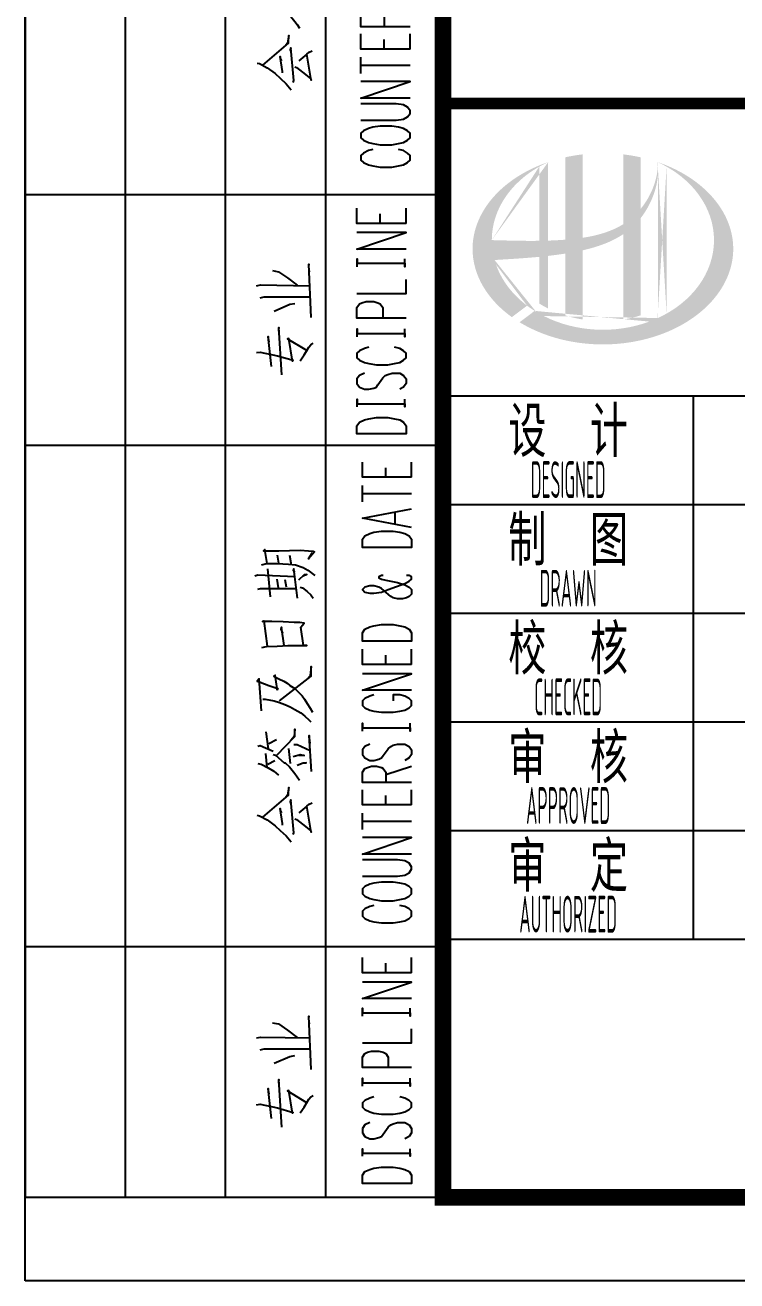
# Model space of a CAD drawing. Extents: x 4832557 to 10196674, y -611561 to -321783.
# Drawn here: x 4832557 to 4836817, y -351483 to -343970 of the extents above; entities that cross this region are included whole.
import ezdxf
from ezdxf.enums import TextEntityAlignment as Align

# ---------------------------------------------------------------- set-up
doc = ezdxf.new("R2010")
doc.units = 0
doc.header["$LTSCALE"] = 1000
doc.header["$MEASUREMENT"] = 0
doc.layers.get('0').update_dxf_attribs({"linetype": 'CONTINUOUS'})
doc.layers.add('图框', color=255, linetype='CONTINUOUS')
doc.styles.add('sceie', font='sceie.shx', dxfattribs={"width": 0.7, "bigfont": 'sceic.shx'})

# ---------------------------------------------------------------- blocks, each defined once
blk = doc.blocks.new('A$C04D97144')
for p, q in [((6, 0), (6, 180)), ((12, 0), (12, 180)), ((18, 0), (18, 180)), ((0, 60), (25, 60)), ((0, 45), (25, 45)), ((0, 15), (25, 15))]:
    blk.add_line(p, q)
blk.add_lwpolyline([(0, 180), (0, 0), (25, 0), (25, 180)], close=True)
for points in [[(14.847, 71.481), (14.988, 71.465), (15.506, 71.01), (15.569, 70.978), (15.821, 70.743), (16.135, 70.35), (16.276, 70.161), (16.417, 69.957)], [(23.047, 70.036), (20.093, 70.036), (20.093, 70.664), (20.251, 70.884), (20.392, 70.947), (20.643, 71.025), (20.942, 71.025), (21.256, 70.947), (21.35, 70.884), (21.492, 70.664), (21.492, 70.036)], [(14.234, 67.742), (15.758, 69.046), (15.758, 69.077), (15.789, 69.502), (15.711, 69.046), (15.569, 68.873)], [(23.047, 68.7), (20.093, 68.7), (20.093, 69.612)], [(21.492, 68.7), (21.492, 69.266)], [(23.047, 68.7), (23.047, 69.612)], [(16.04, 66.69), (16.072, 66.815), (15.899, 68.763), (15.868, 68.653), (15.899, 68.543)], [(16.135, 67.632), (16.245, 67.601), (16.779, 67.177), (17.093, 66.925), (17.124, 66.831), (16.857, 68.402), (16.386, 67.994)], [(16.857, 68.402), (16.999, 68.512), (17.172, 68.59)], [(13.888, 67.852), (14.03, 67.836), (14.485, 67.569), (14.972, 67.239), (15.271, 66.957), (15.616, 66.611), (15.93, 66.265)], [(15.396, 67.271), (15.396, 67.287), (15.396, 67.349), (15.271, 68.261), (15.271, 68.135), (15.334, 67.994)], [(20.093, 67.239), (20.093, 68.213)], [(20.093, 67.726), (23.047, 67.726)], [(23.047, 65.763), (20.093, 65.763), (23.047, 66.752), (20.093, 66.752)], [(20.093, 64.443), (22.199, 64.443), (22.654, 64.506), (22.89, 64.647), (23.047, 64.852), (23.047, 64.993), (22.89, 65.213), (22.654, 65.354), (22.199, 65.417), (20.093, 65.417)], [(20.093, 63.391), (20.251, 63.249), (20.549, 63.108), (20.8, 63.045), (21.256, 62.966), (21.947, 62.966), (22.34, 63.045), (22.654, 63.108), (22.89, 63.249), (23.047, 63.391), (23.047, 63.673), (22.89, 63.815), (22.654, 63.94), (22.34, 64.019), (21.947, 64.082), (21.256, 64.082), (20.8, 64.019), (20.549, 63.94), (20.251, 63.815), (20.093, 63.673), (20.093, 63.391), (20.093, 63.391)], [(20.8, 62.684), (20.549, 62.621), (20.251, 62.479), (20.093, 62.338), (20.093, 62.055), (20.251, 61.914), (20.549, 61.773), (20.8, 61.71), (21.256, 61.631), (21.947, 61.631), (22.34, 61.71), (22.654, 61.773), (22.89, 61.914), (23.047, 62.055), (23.047, 62.338), (22.89, 62.479), (22.654, 62.621), (22.34, 62.684)], [(22.811, 58.269), (19.858, 58.269), (19.858, 59.181)], [(21.256, 58.269), (21.256, 58.835)], [(22.811, 58.269), (22.811, 59.181)], [(22.811, 56.73), (19.858, 56.73), (22.811, 57.72), (19.858, 57.72)], [(17.124, 52.63), (16.983, 55.834), (16.952, 55.693), (16.999, 55.379)], [(19.874, 55.677), (19.874, 56.149), (19.874, 55.882), (22.717, 55.882), (22.717, 55.677), (22.717, 56.149)], [(14.799, 55.442), (15.161, 55.379), (15.711, 55.017), (16.276, 54.562)], [(19.858, 54.075), (22.811, 54.075), (22.811, 54.908)], [(13.857, 54.53), (14.092, 54.593), (17.03, 54.53)], [(14.061, 53.824), (14.312, 53.871), (17.062, 53.871)], [(14.909, 53.022), (15.852, 53.431), (16.15, 53.478)], [(22.811, 52.598), (19.858, 52.598), (19.858, 53.227), (20.015, 53.447), (20.156, 53.509), (20.408, 53.588), (20.863, 53.588), (21.115, 53.509), (21.256, 53.447), (21.413, 53.227), (21.413, 52.598)], [(15.365, 49.205), (15.192, 52.033), (15.161, 51.891), (15.192, 51.718)], [(19.874, 51.483), (19.874, 51.954), (19.874, 51.687), (22.717, 51.687), (22.717, 51.483), (22.717, 51.954)], [(13.841, 50.54), (14.061, 50.556), (15.114, 50.336), (16.04, 50.085), (15.993, 50.022), (15.789, 51.389), (15.711, 51.357), (16.842, 50.682)], [(14.737, 49.708), (14.548, 51.499), (14.548, 51.389), (14.595, 51.184)], [(16.465, 50.053), (16.7, 50.399), (16.842, 50.619), (16.983, 50.87), (17.093, 51.012), (17.234, 51.106)], [(20.565, 50.854), (20.313, 50.776), (20.015, 50.65), (19.858, 50.509), (19.858, 50.226), (20.015, 50.085), (20.313, 49.943), (20.565, 49.88), (21.02, 49.802), (21.712, 49.802), (22.104, 49.88), (22.418, 49.943), (22.654, 50.085), (22.811, 50.226), (22.811, 50.509), (22.654, 50.65), (22.418, 50.776), (22.104, 50.854)], [(20.313, 49.315), (20.015, 49.174), (19.858, 48.969), (19.858, 48.687), (20.015, 48.467), (20.313, 48.341), (20.565, 48.341), (20.863, 48.404), (21.02, 48.467), (21.115, 48.608), (21.413, 49.032), (21.554, 49.174), (21.712, 49.236), (21.963, 49.315), (22.418, 49.315), (22.654, 49.174), (22.811, 48.969), (22.811, 48.687), (22.654, 48.467), (22.418, 48.341)], [(19.874, 47.288), (19.874, 47.744), (19.874, 47.477), (22.717, 47.477), (22.717, 47.288), (22.717, 47.744)], [(22.811, 45.67), (19.858, 45.67), (19.858, 46.157), (20.015, 46.377), (20.313, 46.519), (20.565, 46.581), (21.02, 46.66), (21.712, 46.66), (22.104, 46.581), (22.418, 46.519), (22.654, 46.377), (22.811, 46.157), (22.811, 45.67), (22.811, 45.67)], [(23.125, 43.078), (20.188, 43.078), (20.188, 43.989)], [(21.586, 43.078), (21.586, 43.644)], [(23.125, 43.078), (23.125, 43.989)], [(20.188, 41.617), (20.188, 42.591)], [(20.188, 42.104), (23.125, 42.104)], [(23.125, 40.078), (20.188, 40.628), (23.125, 41.193)], [(22.136, 40.282), (22.136, 40.973)], [(23.125, 38.884), (20.188, 38.884), (20.188, 39.371), (20.329, 39.575), (20.628, 39.716), (20.879, 39.795), (21.335, 39.858), (22.026, 39.858), (22.434, 39.795), (22.733, 39.716), (22.984, 39.575), (23.125, 39.371), (23.125, 38.884), (23.125, 38.884)], [(14.485, 37.91), (14.344, 38.758), (14.265, 38.68), (15.129, 38.68), (15.192, 38.68), (16.465, 38.711), (16.952, 38.68), (17.234, 38.648), (17.313, 38.617), (16.952, 38.193), (17.203, 38.585)], [(15.192, 37.941), (15.114, 38.428)], [(15.93, 37.878), (15.93, 37.941), (15.852, 38.397)], [(14.14, 37.831), (14.454, 37.91), (15.082, 37.91), (15.758, 37.878), (16.182, 37.831), (16.637, 37.69), (16.92, 37.517), (17.344, 37.203)], [(14.689, 35.93), (14.517, 37.596)], [(16.292, 35.836), (16.072, 37.596), (16.04, 37.517), (16.135, 37.407)], [(13.747, 37.172), (13.92, 37.234), (16.135, 37.14)], [(15.161, 36.465), (15.082, 36.983)], [(15.648, 36.496), (15.569, 36.952)], [(16.386, 36.952), (16.716, 37.266), (16.857, 37.266), (16.606, 37.14)], [(21.429, 37.203), (21.335, 37.203), (21.177, 37.124), (21.177, 37.062), (21.335, 36.983), (21.586, 36.92), (22.277, 36.779), (22.733, 36.637), (22.984, 36.496), (23.125, 36.355), (23.125, 36.088), (22.984, 35.946), (22.827, 35.868), (22.576, 35.805), (22.277, 35.805), (22.026, 35.868), (21.884, 35.946), (21.335, 36.433), (21.177, 36.496), (20.879, 36.575), (20.628, 36.575), (20.329, 36.496), (20.188, 36.355), (20.329, 36.213), (20.628, 36.15), (20.879, 36.15), (21.335, 36.213), (21.727, 36.355), (22.733, 36.716), (22.984, 36.857), (23.125, 36.983), (23.125, 37.124), (22.984, 37.203), (22.827, 37.203)], [(13.92, 36.386), (14.092, 36.433), (16.213, 36.433)], [(16.465, 36.496), (16.606, 36.465), (16.889, 36.245), (17.093, 36.04), (17.234, 35.836)], [(14.171, 32.899), (14.454, 32.946), (15.082, 32.977), (15.726, 33.008), (15.821, 33.008), (16.276, 33.008), (16.857, 33.008), (16.669, 33.008), (16.496, 34.108), (16.7, 34.344), (16.433, 34.391), (16.103, 34.391), (15.443, 34.422), (14.768, 34.454), (14.202, 34.454), (14.281, 34.485), (14.485, 32.977)], [(15.506, 33.008), (15.334, 34.108), (15.302, 33.998), (15.412, 33.747)], [(23.125, 33.276), (20.188, 33.276), (20.188, 33.778), (20.329, 33.982), (20.628, 34.124), (20.879, 34.187), (21.335, 34.265), (22.026, 34.265), (22.434, 34.187), (22.733, 34.124), (22.984, 33.982), (23.125, 33.778), (23.125, 33.276), (23.125, 33.276)], [(23.125, 31.877), (20.188, 31.877), (20.188, 32.789)], [(21.586, 31.877), (21.586, 32.443)], [(23.125, 31.877), (23.125, 32.789)], [(15.224, 29.694), (17.124, 31.17), (17.124, 31.767), (17.062, 31.218), (17.03, 31.17), (16.81, 30.935)], [(14.14, 29.097), (13.998, 31.029), (13.888, 30.888), (14.061, 30.825), (14.595, 30.621), (15.129, 30.432), (15.082, 30.369), (15.082, 30.432), (14.972, 31.249), (14.878, 31.17), (15.192, 31.029), (15.475, 30.888), (15.679, 30.762), (15.852, 30.621), (16.135, 30.432), (16.355, 30.228), (16.575, 30.008), (16.716, 29.804), (16.889, 29.552), (17.062, 29.27), (17.203, 29.034)], [(23.125, 30.338), (20.188, 30.338), (23.125, 31.328), (20.188, 31.328)], [(20.879, 30.055), (20.628, 29.992), (20.329, 29.851), (20.188, 29.709), (20.188, 29.427), (20.329, 29.285), (20.628, 29.144), (20.879, 29.081), (21.335, 29.018), (22.026, 29.018), (22.434, 29.081), (22.733, 29.144), (22.984, 29.285), (23.125, 29.427), (23.125, 29.709), (22.984, 29.851), (22.733, 29.992), (22.434, 30.055), (22.026, 30.055), (22.026, 29.709)], [(14.234, 29.804), (14.375, 29.804), (14.909, 29.694), (15.224, 29.6), (15.538, 29.49), (15.868, 29.348), (16.15, 29.175), (16.496, 28.987), (16.747, 28.783), (16.983, 28.563), (17.093, 28.453)], [(14.564, 26.835), (14.422, 27.856)], [(15.051, 26.426), (16.135, 27.573), (16.135, 28.013), (16.103, 27.573), (15.899, 27.337)], [(20.188, 27.887), (20.188, 28.358), (20.188, 28.091), (23.047, 28.091), (23.047, 27.887), (23.047, 28.358)], [(14.595, 27.149), (15.051, 27.4)], [(16.072, 27.086), (16.276, 27.086), (17.062, 26.74)], [(17.14, 25.468), (16.999, 27.62), (16.999, 27.479), (17.03, 27.165)], [(20.628, 27.117), (20.329, 26.976), (20.188, 26.772), (20.188, 26.489), (20.329, 26.285), (20.628, 26.143), (20.879, 26.143), (21.177, 26.206), (21.335, 26.285), (21.429, 26.426), (21.727, 26.835), (21.884, 26.976), (22.026, 27.055), (22.277, 27.117), (22.733, 27.117), (22.984, 26.976), (23.125, 26.772), (23.125, 26.489), (22.984, 26.285), (22.733, 26.143)], [(13.92, 26.992), (14.061, 27.023), (14.847, 26.693)], [(14.485, 25.719), (14.407, 26.552)], [(14.847, 26.489), (14.988, 26.458), (15.506, 26.002), (15.569, 25.986), (15.821, 25.751), (16.135, 25.358), (16.276, 25.154), (16.417, 24.965)], [(15.758, 26.85), (15.868, 25.955)], [(16.04, 26.379), (16.465, 26.489), (16.7, 26.426), (16.386, 26.426)], [(13.92, 25.955), (14.124, 25.924), (14.548, 25.688), (14.878, 25.499), (15.161, 25.264)], [(14.517, 25.924), (14.941, 26.128)], [(16.276, 25.845), (16.637, 25.986), (16.81, 25.986), (16.575, 25.955)], [(23.125, 24.808), (20.188, 24.808), (20.188, 25.437), (20.329, 25.656), (20.486, 25.719), (20.738, 25.798), (21.036, 25.798), (21.335, 25.719), (21.429, 25.656), (21.586, 25.437), (21.586, 24.808)], [(21.586, 25.295), (23.125, 25.798)], [(14.234, 22.75), (15.758, 24.054), (15.758, 24.085), (15.789, 24.51), (15.711, 24.054), (15.569, 23.881)], [(23.125, 23.489), (20.188, 23.489), (20.188, 24.384)], [(23.125, 23.489), (23.125, 24.384)], [(16.04, 21.698), (16.072, 21.808), (15.899, 23.771), (15.868, 23.661), (15.899, 23.536)], [(16.135, 22.64), (16.245, 22.609), (16.779, 22.185), (17.093, 21.933), (17.124, 21.839), (16.857, 23.394), (16.386, 23.002)], [(16.857, 23.394), (16.999, 23.52), (17.172, 23.599)], [(21.586, 23.489), (21.586, 24.038)], [(13.888, 22.86), (14.03, 22.829), (14.485, 22.577), (14.972, 22.232), (15.271, 21.949), (15.616, 21.619), (15.93, 21.274)], [(15.396, 22.263), (15.396, 22.295), (15.396, 22.357), (15.271, 23.253), (15.271, 23.143), (15.334, 23.002)], [(20.188, 22.012), (20.188, 22.986)], [(20.188, 22.499), (23.125, 22.499)], [(23.125, 20.535), (20.188, 20.535), (23.125, 21.525), (20.188, 21.525)], [(20.188, 19.216), (22.277, 19.216), (22.733, 19.278), (22.984, 19.42), (23.125, 19.624), (23.125, 19.765), (22.984, 19.985), (22.733, 20.127), (22.277, 20.19), (20.188, 20.19)], [(20.188, 18.163), (20.329, 18.022), (20.628, 17.88), (20.879, 17.817), (21.335, 17.739), (22.026, 17.739), (22.434, 17.817), (22.733, 17.88), (22.984, 18.022), (23.125, 18.163), (23.125, 18.446), (22.984, 18.587), (22.733, 18.729), (22.434, 18.791), (22.026, 18.854), (21.335, 18.854), (20.879, 18.791), (20.628, 18.729), (20.329, 18.587), (20.188, 18.446), (20.188, 18.163), (20.188, 18.163)], [(20.879, 17.456), (20.628, 17.393), (20.329, 17.252), (20.188, 17.11), (20.188, 16.828), (20.329, 16.686), (20.628, 16.545), (20.879, 16.482), (21.335, 16.419), (22.026, 16.419), (22.434, 16.482), (22.733, 16.545), (22.984, 16.686), (23.125, 16.828), (23.125, 17.11), (22.984, 17.252), (22.733, 17.393), (22.434, 17.456)], [(23.125, 13.434), (20.188, 13.434), (20.188, 14.346)], [(23.125, 13.434), (23.125, 14.346)], [(21.586, 13.434), (21.586, 14)], [(23.125, 11.895), (20.188, 11.895), (23.125, 12.869), (20.188, 12.869)], [(20.188, 10.842), (20.188, 11.314), (20.188, 11.047), (23.047, 11.047), (23.047, 10.842), (23.047, 11.314)], [(17.124, 7.638), (16.983, 10.842), (16.952, 10.701), (16.999, 10.387)], [(14.799, 10.434), (15.161, 10.387), (15.711, 10.01), (16.276, 9.554)], [(20.188, 9.24), (23.125, 9.24), (23.125, 10.073)], [(13.857, 9.539), (14.092, 9.586), (17.03, 9.539)], [(14.061, 8.816), (14.312, 8.879), (17.062, 8.879)], [(14.909, 8.03), (15.852, 8.423), (16.15, 8.486)], [(23.125, 7.763), (20.188, 7.763), (20.188, 8.392), (20.329, 8.612), (20.486, 8.674), (20.738, 8.753), (21.177, 8.753), (21.429, 8.674), (21.586, 8.612), (21.727, 8.392), (21.727, 7.763)], [(15.365, 4.197), (15.192, 7.041), (15.161, 6.899), (15.192, 6.727)], [(20.188, 6.648), (20.188, 7.119), (20.188, 6.852), (23.047, 6.852), (23.047, 6.648), (23.047, 7.119)], [(13.841, 5.533), (14.061, 5.564), (15.114, 5.344), (16.04, 5.077), (15.993, 5.03), (15.789, 6.381), (15.711, 6.365), (16.842, 5.674)], [(14.737, 4.716), (14.548, 6.507), (14.548, 6.381), (14.595, 6.192)], [(16.465, 5.061), (16.7, 5.391), (16.842, 5.627), (16.983, 5.878), (17.093, 6.02), (17.234, 6.098)], [(20.879, 6.02), (20.628, 5.941), (20.329, 5.8), (20.188, 5.658), (20.188, 5.391), (20.329, 5.25), (20.628, 5.108), (20.879, 5.03), (21.335, 4.967), (22.026, 4.967), (22.434, 5.03), (22.733, 5.108), (22.984, 5.25), (23.125, 5.391), (23.125, 5.658), (22.984, 5.8), (22.733, 5.941), (22.434, 6.02)], [(20.628, 4.48), (20.329, 4.339), (20.188, 4.119), (20.188, 3.852), (20.329, 3.632), (20.628, 3.49), (20.879, 3.49), (21.177, 3.569), (21.335, 3.632), (21.429, 3.773), (21.727, 4.197), (21.884, 4.339), (22.026, 4.402), (22.277, 4.48), (22.733, 4.48), (22.984, 4.339), (23.125, 4.119), (23.125, 3.852), (22.984, 3.632), (22.733, 3.49)], [(20.188, 2.454), (20.188, 2.909), (20.188, 2.642), (23.047, 2.642), (23.047, 2.454), (23.047, 2.909)], [(23.125, 0.835), (20.188, 0.835), (20.188, 1.322), (20.329, 1.542), (20.628, 1.668), (20.879, 1.747), (21.335, 1.809), (22.026, 1.809), (22.434, 1.747), (22.733, 1.668), (22.984, 1.542), (23.125, 1.322), (23.125, 0.835), (23.125, 0.835)]]:
    blk.add_lwpolyline(points)
blk = doc.blocks.new('A$C1BD43FEB')
blk.add_blockref('A$C04D97144', (0, 0))
blk = doc.blocks.new('GXED01100007000C')
blk.add_blockref('A$C1BD43FEB', (-25, 0))

msp = doc.modelspace()

# ---------------------------------------------------------------- hatches: boundary and pattern name
h = msp.add_hatch(color=256)
edge = h.paths.add_edge_path()
edge.add_spline(control_points=[(4835893.6, -345317.4), (4835899.7, -345316), (4835905.8, -345314.6), (4835954.9, -345302.7), (4835997.5, -345289.7), (4836072.4, -345258.6), (4836105.4, -345241.6), (4836136.2, -345221)], knot_values=[61.629012, 61.629012, 61.629012, 61.629012, 63.330431, 63.330431, 75.353634, 75.353634, 85.398649, 85.398649, 85.398649, 85.398649], degree=3, periodic=0)
edge.add_line((4836136.2, -345221), (4836136.2, -345731.3))
edge.add_spline(control_points=[(4836136.2, -345731.3), (4836153.4, -345728.5), (4836170.4, -345725.2), (4836205.2, -345717.1), (4836222.9, -345712.3), (4836240.2, -345706.8)], knot_values=[4.908456, 4.908456, 4.908456, 4.908456, 4.992821, 4.992821, 5.083034, 5.083034, 5.083034, 5.083034], degree=3, periodic=0)
edge.add_line((4836240.2, -345706.8), (4836240.2, -345125.4))
edge.add_spline(control_points=[(4836240.2, -345125.4), (4836248.9, -345114.5), (4836257.1, -345103.1), (4836283.2, -345063.5), (4836298.8, -345033.5), (4836328.1, -344960.7), (4836339.3, -344916.9), (4836344, -344871.6), (4836344.1, -344870.3), (4836344.2, -344869.1)], knot_values=[97.991744, 97.991744, 97.991744, 97.991744, 101.64219, 101.64219, 110.337975, 110.337975, 121.934322, 121.934322, 122.270691, 122.270691, 122.270691, 122.270691], degree=3, periodic=0)
edge.add_line((4836344.2, -344869.1), (4836344.2, -344798.6))
edge.add_spline(control_points=[(4836344.2, -344798.6), (4836344.2, -344806.3), (4836343.8, -344814), (4836343.2, -344821.7)], knot_values=[126.194075, 126.194075, 126.194075, 126.194075, 128.396762, 128.396762, 128.396762, 128.396762], degree=3, periodic=0)
edge.add_spline(control_points=[(4836343.2, -344821.7), (4836342.8, -344827.9), (4836342.1, -344834.1), (4836341.4, -344840.3)], knot_values=[124.417049, 124.417049, 124.417049, 124.417049, 126.194075, 126.194075, 126.194075, 126.194075], degree=3, periodic=0)
edge.add_spline(control_points=[(4836341.4, -344840.3), (4836340.2, -344849.4), (4836338.8, -344858.5), (4836337, -344867.6)], knot_values=[121.80529, 121.80529, 121.80529, 121.80529, 124.417049, 124.417049, 124.417049, 124.417049], degree=3, periodic=0)
edge.add_spline(control_points=[(4836337, -344867.6), (4836334.6, -344879.8), (4836331.6, -344891.9), (4836328.2, -344903.9)], knot_values=[118.31574, 118.31574, 118.31574, 118.31574, 121.80529, 121.80529, 121.80529, 121.80529], degree=3, periodic=0)
edge.add_spline(control_points=[(4836328.2, -344903.9), (4836324.7, -344916), (4836320.6, -344928), (4836316.1, -344939.9)], knot_values=[114.795988, 114.795988, 114.795988, 114.795988, 118.31574, 118.31574, 118.31574, 118.31574], degree=3, periodic=0)
edge.add_spline(control_points=[(4836316.1, -344939.9), (4836311.6, -344951.6), (4836306.6, -344963.1), (4836301.2, -344974.5)], knot_values=[111.329641, 111.329641, 111.329641, 111.329641, 114.795988, 114.795988, 114.795988, 114.795988], degree=3, periodic=0)
edge.add_spline(control_points=[(4836301.2, -344974.5), (4836295.6, -344986), (4836289.6, -344997.4), (4836283.2, -345008.5)], knot_values=[107.79529, 107.79529, 107.79529, 107.79529, 111.329641, 111.329641, 111.329641, 111.329641], degree=3, periodic=0)
edge.add_spline(control_points=[(4836283.2, -345008.5), (4836276.9, -345019.3), (4836270.1, -345029.8), (4836263, -345040.1)], knot_values=[104.343579, 104.343579, 104.343579, 104.343579, 107.79529, 107.79529, 107.79529, 107.79529], degree=3, periodic=0)
edge.add_spline(control_points=[(4836263, -345040.1), (4836255.8, -345050.5), (4836248.2, -345060.5), (4836240.2, -345070.2)], knot_values=[100.8507, 100.8507, 100.8507, 100.8507, 104.343579, 104.343579, 104.343579, 104.343579], degree=3, periodic=0)
edge.add_line((4836240.2, -345070.2), (4836240.2, -344761))
edge.add_spline(control_points=[(4836240.2, -344761), (4836206.2, -344753.4), (4836171.4, -344747.5), (4836136.2, -344743.4)], knot_values=[4.423999, 4.423999, 4.423999, 4.423999, 4.558741, 4.558741, 4.558741, 4.558741], degree=3, periodic=0)
edge.add_line((4836136.2, -344743.4), (4836136.2, -345161.6))
edge.add_spline(control_points=[(4836136.2, -345161.6), (4836064.3, -345206.1), (4835980.1, -345229.3), (4835893.6, -345242.4)], knot_values=[63.246215, 63.246215, 63.246215, 63.246215, 87.689124, 87.689124, 87.689124, 87.689124], degree=3, periodic=0)
edge.add_line((4835893.6, -345242.4), (4835893.6, -344743.4))
edge.add_spline(control_points=[(4835893.6, -344743.4), (4835858.4, -344747.5), (4835823.6, -344753.4), (4835789.6, -344761)], knot_values=[4.866038, 4.866038, 4.866038, 4.866038, 5.000777, 5.000777, 5.000777, 5.000777], degree=3, periodic=0)
edge.add_line((4835789.6, -344761), (4835789.6, -345253.8))
edge.add_spline(control_points=[(4835789.6, -345253.8), (4835787.9, -345253.9), (4835753, -345256.6), (4835718.3, -345258.3), (4835685.6, -345259.3)], knot_values=[43.657356, 43.657356, 43.657356, 43.657356, 44.134253, 53.497092, 53.497092, 53.497092, 53.497092], degree=3, periodic=0)
edge.add_line((4835685.6, -345259.3), (4835685.6, -344790.2))
edge.add_spline(control_points=[(4835685.6, -344790.2), (4835668.5, -344796.1), (4835651.8, -344802.4), (4835635.4, -344809.1)], knot_values=[5.14157, 5.14157, 5.14157, 5.14157, 5.212921, 5.212921, 5.212921, 5.212921], degree=3, periodic=0)
edge.add_spline(control_points=[(4835635.4, -344809.1), (4835628.5, -344811.9), (4835621.6, -344814.8), (4835589.4, -344829), (4835564.9, -344841.3), (4835541.4, -344854.5)], knot_values=[5.212921, 5.212921, 5.212921, 5.212921, 5.24296, 5.24296, 5.355623, 5.355623, 5.355623, 5.355623], degree=3, periodic=0)
edge.add_spline(control_points=[(4835541.4, -344854.5), (4835526.5, -344862.8), (4835512, -344871.6), (4835498.1, -344880.7)], knot_values=[5.355623, 5.355623, 5.355623, 5.355623, 5.426974, 5.426974, 5.426974, 5.426974], degree=3, periodic=0)
edge.add_spline(control_points=[(4835498.1, -344880.7), (4835490.6, -344885.5), (4835483.4, -344890.4), (4835469.9, -344899.9), (4835463.6, -344904.4), (4835457.5, -344909)], knot_values=[5.426974, 5.426974, 5.426974, 5.426974, 5.464765, 5.464765, 5.498325, 5.498325, 5.498325, 5.498325], degree=3, periodic=0)
edge.add_spline(control_points=[(4835457.5, -344909), (4835431.4, -344928.6), (4835407.3, -344949.5), (4835385.5, -344971.4)], knot_values=[5.498325, 5.498325, 5.498325, 5.498325, 5.641027, 5.641027, 5.641027, 5.641027], degree=3, periodic=0)
edge.add_spline(control_points=[(4835385.5, -344971.4), (4835378.5, -344978.4), (4835371.7, -344985.5), (4835351.3, -345008.1), (4835338.4, -345023.9), (4835326.6, -345040.1)], knot_values=[5.641027, 5.641027, 5.641027, 5.641027, 5.686569, 5.686569, 5.783729, 5.783729, 5.783729, 5.783729], degree=3, periodic=0)
edge.add_spline(control_points=[(4835326.6, -345040.1), (4835311.5, -345060.9), (4835298.2, -345082.3), (4835285.1, -345107.3), (4835283.4, -345110.5), (4835281.9, -345113.6)], knot_values=[5.783729, 5.783729, 5.783729, 5.783729, 5.908374, 5.908374, 5.92643, 5.92643, 5.92643, 5.92643], degree=3, periodic=0)
edge.add_spline(control_points=[(4835281.9, -345113.6), (4835269.4, -345138.8), (4835259.4, -345164.4), (4835251.8, -345190.3)], knot_values=[5.92643, 5.92643, 5.92643, 5.92643, 6.069132, 6.069132, 6.069132, 6.069132], degree=3, periodic=0)
edge.add_spline(control_points=[(4835251.8, -345190.3), (4835248.6, -345201.4), (4835245.9, -345212.6), (4835240.5, -345238.8), (4835238.2, -345253.8), (4835236.8, -345268.9)], knot_values=[6.069132, 6.069132, 6.069132, 6.069132, 6.130179, 6.130179, 6.211834, 6.211834, 6.211834, 6.211834], degree=3, periodic=0)
edge.add_spline(control_points=[(4835236.8, -345268.9), (4835235.5, -345282), (4835234.9, -345295.2), (4835234.9, -345308.4)], knot_values=[6.211834, 6.211834, 6.211834, 6.211834, 6.283185, 6.283185, 6.283185, 6.283185], degree=3, periodic=0)
edge.add_spline(control_points=[(4835234.9, -345308.4), (4835234.9, -345317.8), (4835235.2, -345327.1), (4835235.9, -345336.4)], knot_values=[6.283185, 6.283185, 6.283185, 6.283185, 6.333655, 6.333655, 6.333655, 6.333655], degree=3, periodic=0)
edge.add_spline(control_points=[(4835235.9, -345336.4), (4835237.1, -345355.1), (4835239.6, -345373.7), (4835243.4, -345392.2)], knot_values=[6.333655, 6.333655, 6.333655, 6.333655, 6.434594, 6.434594, 6.434594, 6.434594], degree=3, periodic=0)
edge.add_spline(control_points=[(4835243.4, -345392.2), (4835243.6, -345393.4), (4835243.9, -345394.6), (4835247.8, -345413.1), (4835252.6, -345430.3), (4835258.4, -345447.3)], knot_values=[6.434594, 6.434594, 6.434594, 6.434594, 6.441278, 6.441278, 6.535532, 6.535532, 6.535532, 6.535532], degree=3, periodic=0)
edge.add_spline(control_points=[(4835258.4, -345447.3), (4835264.7, -345465.5), (4835272.2, -345483.6), (4835281, -345501.4)], knot_values=[6.535532, 6.535532, 6.535532, 6.535532, 6.636471, 6.636471, 6.636471, 6.636471], degree=3, periodic=0)
edge.add_spline(control_points=[(4835281, -345501.4), (4835283.2, -345505.9), (4835285.4, -345510.3), (4835294.8, -345528), (4835302.5, -345541), (4835310.9, -345553.8)], knot_values=[6.636471, 6.636471, 6.636471, 6.636471, 6.661894, 6.661894, 6.73741, 6.73741, 6.73741, 6.73741], degree=3, periodic=0)
edge.add_spline(control_points=[(4835310.9, -345553.8), (4835322, -345571), (4835334.4, -345587.8), (4835347.9, -345604.2)], knot_values=[6.73741, 6.73741, 6.73741, 6.73741, 6.838349, 6.838349, 6.838349, 6.838349], degree=3, periodic=0)
edge.add_spline(control_points=[(4835347.9, -345604.2), (4835353.9, -345611.3), (4835360, -345618.4), (4835374.5, -345634.4), (4835383.1, -345643.2), (4835391.9, -345651.8)], knot_values=[6.838349, 6.838349, 6.838349, 6.838349, 6.88251, 6.88251, 6.939288, 6.939288, 6.939288, 6.939288], degree=3, periodic=0)
edge.add_spline(control_points=[(4835391.9, -345651.8), (4835407.7, -345667.2), (4835424.6, -345682), (4835442.5, -345696.2)], knot_values=[6.939288, 6.939288, 6.939288, 6.939288, 7.040227, 7.040227, 7.040227, 7.040227], degree=3, periodic=0)
edge.add_spline(control_points=[(4835442.5, -345696.2), (4835451.4, -345703.3), (4835460.6, -345710.3), (4835470.1, -345717.1)], knot_values=[7.040227, 7.040227, 7.040227, 7.040227, 7.090696, 7.090696, 7.090696, 7.090696], degree=3, periodic=0)
edge.add_line((4835470.1, -345717.1), (4835561.2, -345648.7))
edge.add_ellipse((4836014.9, -345256.4), major_axis=(665, 0), ratio=0.806676, start_angle=192.81901, end_angle=226.98533, ccw=False)
edge.add_spline(control_points=[(4835366.4, -345375.5), (4835390.5, -345374), (4835414.6, -345372.5), (4835503.2, -345367), (4835568.1, -345362.7), (4835633.6, -345356.4)], knot_values=[11.398263, 11.398263, 11.398263, 11.398263, 18.40729, 18.40729, 37.18094, 37.18094, 37.18094, 37.18094], degree=3, periodic=0)
edge.add_line((4835633.6, -345356.4), (4835633.6, -345635.4))
edge.add_spline(control_points=[(4835633.6, -345635.4), (4835637.1, -345637.7), (4835640.7, -345639.9), (4835657.7, -345650.1), (4835671.4, -345657.6), (4835685.6, -345664.8)], knot_values=[4.049945, 4.049945, 4.049945, 4.049945, 4.072021, 4.072021, 4.153257, 4.153257, 4.153257, 4.153257], degree=3, periodic=0)
edge.add_line((4835685.6, -345664.8), (4835685.6, -345350.9))
edge.add_spline(control_points=[(4835685.6, -345350.9), (4835717.8, -345347.2), (4835750.1, -345343), (4835785, -345337.6), (4835787.3, -345337.3), (4835789.6, -345336.9)], knot_values=[42.135009, 42.135009, 42.135009, 42.135009, 51.307228, 51.307228, 51.948574, 51.948574, 51.948574, 51.948574], degree=3, periodic=0)
edge.add_line((4835789.6, -345336.9), (4835789.6, -345706.8))
edge.add_spline(control_points=[(4835789.6, -345706.8), (4835823.2, -345717.4), (4835858.1, -345725.6), (4835893.6, -345731.3)], knot_values=[4.34174, 4.34174, 4.34174, 4.34174, 4.516316, 4.516316, 4.516316, 4.516316], degree=3, periodic=0)
edge.add_line((4835893.6, -345731.3), (4835893.6, -345317.4))
edge = h.paths.add_edge_path(flags=16)
edge.add_ellipse((4836014.9, -345256.4), major_axis=(665, 0), ratio=0.806676, start_angle=124.98746, end_angle=179.99898, ccw=False)
edge.add_line((4835633.6, -344816.9), (4835633.6, -345260.5))
edge.add_spline(control_points=[(4835633.6, -345260.5), (4835538.2, -345261.8), (4835444.3, -345258.8), (4835349.9, -345256.4)], knot_values=[11.27373, 11.27373, 11.27373, 11.27373, 38.687513, 38.687513, 38.687513, 38.687513], degree=3, periodic=0)
edge = h.paths.add_edge_path()
edge.add_spline(control_points=[(4835516.1, -345747.6), (4835547.1, -345766.5), (4835580.3, -345783.8), (4835664.9, -345821), (4835718.2, -345838.9), (4835828.9, -345865.5), (4835886.4, -345874.2), (4836002.5, -345882), (4836061.2, -345881), (4836176.7, -345869.5), (4836233.6, -345859), (4836342.6, -345829), (4836394.8, -345809.4), (4836491.7, -345762.6), (4836536.4, -345735.2), (4836616.4, -345674.3), (4836651.6, -345640.7), (4836710.9, -345569.2), (4836735, -345531.3), (4836771.4, -345453.2), (4836783.7, -345413), (4836796.3, -345331.8), (4836796.5, -345290.8), (4836785.1, -345209.3), (4836773.3, -345168.8), (4836737.7, -345090.1), (4836713.9, -345051.9), (4836655, -344979.7), (4836620, -344945.8), (4836540.2, -344884.1), (4836495.4, -344856.4), (4836414.3, -344816.6), (4836379.9, -344802.4), (4836344.2, -344790.2)], knot_values=[0.886421, 0.886421, 0.886421, 0.886421, 1.040557, 1.040557, 1.261172, 1.261172, 1.481788, 1.481788, 1.702404, 1.702404, 1.92302, 1.92302, 2.143636, 2.143636, 2.364252, 2.364252, 2.584868, 2.584868, 2.805484, 2.805484, 3.026099, 3.026099, 3.246715, 3.246715, 3.46852, 3.46852, 3.690325, 3.690325, 3.91213, 3.91213, 4.133935, 4.133935, 4.283209, 4.283209, 4.283209, 4.283209], degree=3, periodic=0)
edge.add_line((4836344.2, -344790.2), (4836344.2, -344790.3))
edge.add_spline(control_points=[(4836344.2, -344790.4), (4836344.3, -344793.1), (4836344.3, -344795.9), (4836344.2, -344798.6)], knot_values=[128.396762, 128.396762, 128.396762, 128.396762, 129.192193, 129.192193, 129.192193, 129.192193], degree=3, periodic=0)
edge.add_line((4836344.2, -344798.6), (4836344.2, -345722.5))
edge.add_ellipse((4836014.9, -345256.4), major_axis=(665, 0), ratio=0.806676, start_angle=232.10542, end_angle=299.68334, ccw=False)
edge.add_line((4835606.4, -345679.8), (4835516.1, -345747.6))
edge = h.paths.add_edge_path(flags=16)
edge.add_ellipse((4836014.9, -345256.4), major_axis=(665, 0), ratio=0.806676, start_angle=304.98746, end_angle=415.01211, ccw=False)
edge.add_line((4836396.2, -345695.9), (4836396.2, -344816.9))

# ---------------------------------------------------------------- linework, layer by layer
for p, q in [((4835057.1, -344439), (4835057.1, -349439)), ((4835057.1, -346189), (4846057.1, -346189)), ((4836557.1, -349439), (4836557.1, -346189)), ((4835057.1, -346839), (4840557.1, -346839)), ((4835057.1, -347489), (4840557.1, -347489)), ((4835057.1, -348139), (4840557.1, -348139)), ((4835057.1, -348789), (4840557.1, -348789)), ((4835057.1, -349439), (4853057.1, -349439)), ((4835057.1, -349439), (4835057.1, -350983.1)), ((4835057.1, -350983.1), (4853057.1, -350983.1))]:
    msp.add_line(p, q)
at = {"const_width": 70}
msp.add_lwpolyline([(4853057.1, -344439), (4835057.1, -344439)], dxfattribs=at)
at = {"layer": '图框', "color": 0}
msp.add_lwpolyline([(4832557.1, -351483.1), (4832557.1, -321783.1), (4853557.1, -321783.1), (4853557.1, -351483.1)], close=True, dxfattribs=at)
at = {"layer": '图框', "color": 0, "const_width": 100}
msp.add_lwpolyline([(4835057.1, -350983.1), (4853057.1, -350983.1), (4853057.1, -322283.1), (4835057.1, -322283.1)], close=True, dxfattribs=at)

# ---------------------------------------------------------------- block references
at = {"color": 0, "xscale": 100, "yscale": 100, "zscale": 100}
msp.add_blockref('GXED01100007000C', (4835057.1, -350983.1), dxfattribs=at)

# ---------------------------------------------------------------- texts
at = {"style": 'sceie'}
for s, height, width, p in [('设  计', 300, 0.8, (4835807.1, -346389)), ('DESIGNED', 220, 0.4, (4835807.1, -346689)), ('制  图', 300, 0.8, (4835807.1, -347039)), ('DRAWN', 220, 0.4, (4835807.1, -347339)), ('校  核', 300, 0.8, (4835807.1, -347689)), ('CHECKED', 220, 0.4, (4835807.1, -347989)), ('审  核', 300, 0.8, (4835807.1, -348339)), ('APPROVED', 220, 0.4, (4835807.1, -348639)), ('审  定', 300, 0.8, (4835807.1, -348989)), ('AUTHORIZED', 220, 0.4, (4835807.1, -349289))]:
    msp.add_text(s, height=height, dxfattribs=dict(at, width=width)).set_placement(p, align=Align.MIDDLE)

doc.saveas('drawing.dxf')
